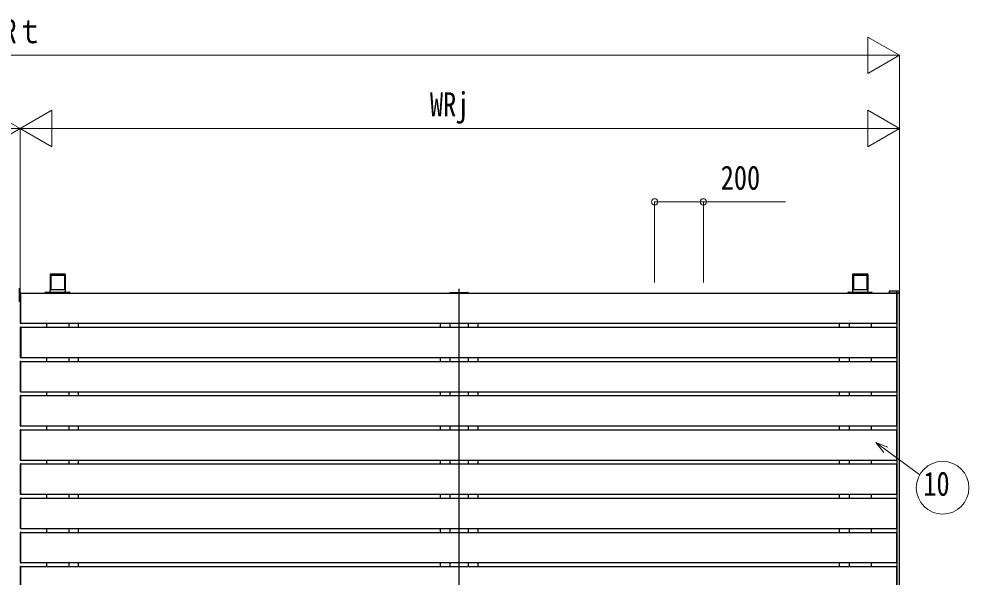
# Model space of a CAD drawing. Units: millimetres, scale not verified. Extents: x -12615 to 12615, y -8910 to 8910.
# Drawn here: x -7206 to -3313, y -3019 to -730 of the extents above; entities that cross this region are included whole.
import ezdxf
from ezdxf.enums import TextEntityAlignment as Align

# ---------------------------------------------------------------- set-up
doc = ezdxf.new("R2010")
doc.units = ezdxf.units.MM
doc.header["$LTSCALE"] = 30
for name, color, linetype in [('0-4_YKK_12', 2, 'Continuous'), ('0-5_YKK_13', 4, 'Continuous'), ('0-6_YKK_A1', 4, 'Continuous')]:
    doc.layers.add(name, color=color, linetype=linetype)
doc.layers.add('0-7_YKK_D', color=6, linetype='Continuous', lineweight=18)
doc.styles.add('ＭＳ ゴシック', font='')
doc.styles.get('ＭＳ ゴシック').set_extended_font_data('MS Gothic')

msp = doc.modelspace()

# ---------------------------------------------------------------- linework, layer by layer
at = {"layer": '0-4_YKK_12'}
for p, q in [((-7204.67, -1832.66), (-7204.67, -1888.02)), ((-5403.17, -1834.91), (-5403.17, -5381.28))]:
    msp.add_line(p, q, dxfattribs=at)
at = {"layer": '0-5_YKK_13'}
for p, q in [((-7200.17, -1852.79), (-7200.17, -1853.09)), ((-7200.17, -1853.09), (-7200.17, -1974.91)), ((-7197.67, -1975), (-7197.67, -1853)), ((-5441.17, -1852), (-5441.07, -1850.44)), ((-5441.17, -1852), (-5365.17, -1852)), ((-5440.07, -1849.5), (-5366.26, -1849.5)), ((-5365.26, -1850.44), (-5365.17, -1852)), ((-7200.17, -1974.91), (-7200.17, -1975.21)), ((-7199.23, -1976.2), (-7197.67, -1976.3)), ((-7197.67, -1976.3), (-7197.67, -1975)), ((-7200.17, -1992.79), (-7200.17, -1993.09)), ((-7200.17, -1993.09), (-7200.17, -2114.91)), ((-7197.67, -2115), (-7197.67, -1993)), ((-7200.17, -2114.91), (-7200.17, -2115.21)), ((-7200.17, -2132.79), (-7200.17, -2133.09)), ((-7200.17, -2133.09), (-7200.17, -2254.91)), ((-7199.23, -2116.2), (-7197.67, -2116.3)), ((-7197.67, -2116.3), (-7197.67, -2115)), ((-7197.67, -2255), (-7197.67, -2133)), ((-7200.17, -2254.91), (-7200.17, -2255.21)), ((-7199.23, -2256.2), (-7197.67, -2256.3)), ((-7197.67, -2256.3), (-7197.67, -2255)), ((-7200.17, -2272.79), (-7200.17, -2273.09)), ((-7200.17, -2273.09), (-7200.17, -2394.91)), ((-7197.67, -2395), (-7197.67, -2273)), ((-7200.17, -2394.91), (-7200.17, -2395.21)), ((-7200.17, -2412.79), (-7200.17, -2413.09)), ((-7200.17, -2413.09), (-7200.17, -2534.91)), ((-7199.23, -2396.2), (-7197.67, -2396.3)), ((-7197.67, -2396.3), (-7197.67, -2395)), ((-7197.67, -2535), (-7197.67, -2413)), ((-7200.17, -2534.91), (-7200.17, -2535.21)), ((-7200.17, -2552.79), (-7200.17, -2553.09)), ((-7200.17, -2553.09), (-7200.17, -2674.91)), ((-7199.23, -2536.2), (-7197.67, -2536.3)), ((-7197.67, -2536.3), (-7197.67, -2535)), ((-7197.67, -2675), (-7197.67, -2553)), ((-7200.17, -2674.91), (-7200.17, -2675.21)), ((-7199.23, -2676.2), (-7197.67, -2676.3)), ((-7197.67, -2676.3), (-7197.67, -2675)), ((-7200.17, -2692.79), (-7200.17, -2693.09)), ((-7200.17, -2693.09), (-7200.17, -2814.91)), ((-7197.67, -2815), (-7197.67, -2693)), ((-7200.17, -2814.91), (-7200.17, -2815.21)), ((-7200.17, -2832.79), (-7200.17, -2833.09)), ((-7200.17, -2833.09), (-7200.17, -2954.91)), ((-7199.23, -2816.2), (-7197.67, -2816.3)), ((-7197.67, -2816.3), (-7197.67, -2815)), ((-7197.67, -2955), (-7197.67, -2833)), ((-7200.17, -2954.91), (-7200.17, -2955.21)), ((-7199.23, -2956.2), (-7197.67, -2956.3)), ((-7197.67, -2956.3), (-7197.67, -2955)), ((-7200.17, -2972.79), (-7200.17, -2973.09)), ((-7200.17, -2973.09), (-7200.17, -3094.91)), ((-7197.67, -3095), (-7197.67, -2973))]:
    msp.add_line(p, q, dxfattribs=at)
for points in [[(-7197.67, -1853), (-7197.67, -1851.7), (-7199.23, -1851.8)], [(-7197.67, -1993), (-7197.67, -1991.7), (-7199.23, -1991.8)], [(-7197.67, -2133), (-7197.67, -2131.7), (-7199.23, -2131.8)], [(-7197.67, -2273), (-7197.67, -2271.7), (-7199.23, -2271.8)], [(-7197.67, -2413), (-7197.67, -2411.7), (-7199.23, -2411.8)], [(-7197.67, -2553), (-7197.67, -2551.7), (-7199.23, -2551.8)], [(-7197.67, -2693), (-7197.67, -2691.7), (-7199.23, -2691.8)], [(-7197.67, -2833), (-7197.67, -2831.7), (-7199.23, -2831.8)], [(-7197.67, -2973), (-7197.67, -2971.7), (-7199.23, -2971.8)]]:
    msp.add_lwpolyline(points, dxfattribs=at)
for centre, start, end in [((-7199.17, -1852.79), 93.5, 180), ((-5440.07, -1850.5), 90, 176.5), ((-5366.26, -1850.5), 3.5, 90), ((-7199.17, -1975.21), 180, 266.5), ((-7199.17, -1992.79), 93.5, 180), ((-7199.17, -2115.21), 180, 266.5), ((-7199.17, -2132.79), 93.5, 180), ((-7199.17, -2255.21), 180, 266.5), ((-7199.17, -2272.79), 93.5, 180), ((-7199.17, -2395.21), 180, 266.5), ((-7199.17, -2412.79), 93.5, 180), ((-7199.17, -2535.21), 180, 266.5), ((-7199.17, -2552.79), 93.5, 180), ((-7199.17, -2675.21), 180, 266.5), ((-7199.17, -2692.79), 93.5, 180), ((-7199.17, -2815.21), 180, 266.5), ((-7199.17, -2832.79), 93.5, 180), ((-7199.17, -2955.21), 180, 266.5), ((-7199.17, -2972.79), 93.5, 180)]:
    msp.add_arc(centre, 1, start, end, dxfattribs=at)
at = {"layer": '0-6_YKK_A1'}
for p, q in [((-7078.42, -1781.59), (-7078.42, -1839.68)), ((-7078.06, -1775.62), (-7078.4, -1781.25)), ((-7016.78, -1775.16), (-7077.56, -1775.16)), ((-7075.91, -1781.59), (-7075.91, -1839.43)), ((-7075.64, -1777.16), (-7075.9, -1781.25)), ((-7075.64, -1777.16), (-7018.69, -1777.16)), ((-7074.67, -1779.17), (-7074.67, -1839.43)), ((-7073.67, -1778.23), (-7020.67, -1778.23)), ((-7019.67, -1779.17), (-7019.67, -1839.43)), ((-7018.69, -1777.16), (-7018.44, -1781.25)), ((-7018.43, -1781.59), (-7018.43, -1839.43)), ((-7016.28, -1775.62), (-7015.93, -1781.25)), ((-7015.92, -1781.59), (-7015.92, -1839.68)), ((-3790.42, -1781.59), (-3790.42, -1839.68)), ((-3790.06, -1775.62), (-3790.4, -1781.25)), ((-3728.78, -1775.16), (-3789.56, -1775.16)), ((-3787.91, -1781.59), (-3787.91, -1839.43)), ((-3787.64, -1777.16), (-3787.9, -1781.25)), ((-3787.64, -1777.16), (-3730.69, -1777.16)), ((-3786.67, -1779.17), (-3786.67, -1839.43)), ((-3785.67, -1778.23), (-3732.67, -1778.23)), ((-3731.67, -1779.17), (-3731.67, -1839.43)), ((-3730.69, -1777.16), (-3730.44, -1781.25)), ((-3730.43, -1781.59), (-3730.43, -1839.43)), ((-3728.28, -1775.62), (-3727.93, -1781.25)), ((-3727.92, -1781.59), (-3727.92, -1839.68)), ((-7197.67, -1852), (-3608.67, -1852)), ((-7197.67, -1976), (-7197.67, -1852)), ((-7096.79, -1852), (-7096.6, -1848.94)), ((-7095.6, -1848), (-7094.97, -1848)), ((-7078.76, -1840.37), (-7079.22, -1848)), ((-7016.58, -1839.43), (-7077.76, -1839.43)), ((-7016.58, -1839.43), (-7077.76, -1839.43)), ((-7077.76, -1839.43), (-7077.76, -1839.43)), ((-7016.58, -1839.43), (-7016.58, -1839.43)), ((-7015.11, -1848), (-7015.58, -1840.37)), ((-6997.55, -1852), (-6997.73, -1848.94)), ((-3808.79, -1852), (-3808.6, -1848.94)), ((-3807.6, -1848), (-3806.97, -1848)), ((-3790.76, -1840.37), (-3791.22, -1848)), ((-3728.58, -1839.43), (-3789.76, -1839.43)), ((-3728.58, -1839.43), (-3789.76, -1839.43)), ((-3789.76, -1839.43), (-3789.76, -1839.43)), ((-3728.58, -1839.43), (-3728.58, -1839.43)), ((-3727.11, -1848), (-3727.58, -1840.37)), ((-3709.55, -1852), (-3709.73, -1848.94)), ((-3611.07, -1844.5), (-3639.07, -1844.5)), ((-3598.17, -1852), (-3638.17, -1852)), ((-3611.47, -1852), (-3610.47, -1852)), ((-3611.07, -1844.5), (-3609.07, -1844.5)), ((-3599.17, -1844.5), (-3609.07, -1844.5)), ((-3608.17, -3517.4), (-3608.17, -1852)), ((-3599.17, -1852), (-3598.17, -1852)), ((-3598.17, -1852), (-3598.17, -1845.5)), ((-3598.17, -3517.4), (-3598.17, -1852)), ((-7092.37, -1976), (-7092.37, -1992)), ((-7001.97, -1976), (-7001.97, -1992)), ((-6961.97, -1992), (-6961.97, -1976)), ((-5480.67, -1976), (-5480.67, -1992)), ((-5440.67, -1976), (-5440.67, -1992)), ((-5365.67, -1976), (-5365.67, -1992)), ((-5325.67, -1976), (-5325.67, -1992)), ((-3844.37, -1992), (-3844.37, -1976)), ((-3804.37, -1976), (-3804.37, -1992)), ((-3713.97, -1976), (-3713.97, -1992)), ((-7197.67, -1992), (-3608.67, -1992)), ((-7197.67, -1992), (-7197.67, -2116)), ((-7197.67, -2132), (-3608.67, -2132)), ((-7197.67, -2256), (-7197.67, -2132)), ((-7092.37, -2116), (-7092.37, -2132)), ((-7001.97, -2116), (-7001.97, -2132)), ((-6961.97, -2132), (-6961.97, -2116)), ((-5480.67, -2116), (-5480.67, -2132)), ((-5440.67, -2116), (-5440.67, -2132)), ((-5365.67, -2116), (-5365.67, -2132)), ((-5325.67, -2116), (-5325.67, -2132)), ((-3844.37, -2132), (-3844.37, -2116)), ((-3804.37, -2116), (-3804.37, -2132)), ((-3713.97, -2116), (-3713.97, -2132)), ((-7092.37, -2256), (-7092.37, -2272)), ((-7001.97, -2256), (-7001.97, -2272)), ((-6961.97, -2272), (-6961.97, -2256)), ((-5480.67, -2256), (-5480.67, -2272)), ((-5440.67, -2256), (-5440.67, -2272)), ((-5365.67, -2256), (-5365.67, -2272)), ((-5325.67, -2256), (-5325.67, -2272)), ((-3844.37, -2272), (-3844.37, -2256)), ((-3804.37, -2256), (-3804.37, -2272)), ((-3713.97, -2256), (-3713.97, -2272)), ((-7197.67, -2272), (-3608.67, -2272)), ((-7197.67, -2396), (-7197.67, -2272)), ((-7197.67, -2412), (-3608.67, -2412)), ((-7197.67, -2536), (-7197.67, -2412)), ((-7092.37, -2396), (-7092.37, -2412)), ((-7001.97, -2396), (-7001.97, -2412)), ((-6961.97, -2412), (-6961.97, -2396)), ((-5480.67, -2396), (-5480.67, -2412)), ((-5440.67, -2396), (-5440.67, -2412)), ((-5365.67, -2396), (-5365.67, -2412)), ((-5325.67, -2396), (-5325.67, -2412)), ((-3844.37, -2412), (-3844.37, -2396)), ((-3804.37, -2396), (-3804.37, -2412)), ((-3713.97, -2396), (-3713.97, -2412)), ((-7197.67, -2552), (-3608.67, -2552)), ((-7197.67, -2676), (-7197.67, -2552)), ((-7092.37, -2536), (-7092.37, -2552)), ((-7001.97, -2536), (-7001.97, -2552)), ((-6961.97, -2552), (-6961.97, -2536)), ((-5480.67, -2536), (-5480.67, -2552)), ((-5440.67, -2536), (-5440.67, -2552)), ((-5365.67, -2536), (-5365.67, -2552)), ((-5325.67, -2536), (-5325.67, -2552)), ((-3844.37, -2552), (-3844.37, -2536)), ((-3804.37, -2536), (-3804.37, -2552)), ((-3713.97, -2536), (-3713.97, -2552)), ((-7092.37, -2676), (-7092.37, -2692)), ((-7001.97, -2676), (-7001.97, -2692)), ((-6961.97, -2692), (-6961.97, -2676)), ((-5480.67, -2676), (-5480.67, -2692)), ((-5440.67, -2676), (-5440.67, -2692)), ((-5365.67, -2676), (-5365.67, -2692)), ((-5325.67, -2676), (-5325.67, -2692)), ((-3844.37, -2692), (-3844.37, -2676)), ((-3804.37, -2676), (-3804.37, -2692)), ((-3713.97, -2676), (-3713.97, -2692)), ((-7197.67, -2692), (-3608.67, -2692)), ((-7197.67, -2816), (-7197.67, -2692)), ((-7197.67, -2832), (-3608.67, -2832)), ((-7197.67, -2956), (-7197.67, -2832)), ((-7092.37, -2816), (-7092.37, -2832)), ((-7001.97, -2816), (-7001.97, -2832)), ((-6961.97, -2832), (-6961.97, -2816)), ((-5480.67, -2816), (-5480.67, -2832)), ((-5440.67, -2816), (-5440.67, -2832)), ((-5365.67, -2816), (-5365.67, -2832)), ((-5325.67, -2816), (-5325.67, -2832)), ((-3844.37, -2832), (-3844.37, -2816)), ((-3804.37, -2816), (-3804.37, -2832)), ((-3713.97, -2816), (-3713.97, -2832)), ((-7092.37, -2956), (-7092.37, -2972)), ((-7001.97, -2956), (-7001.97, -2972)), ((-6961.97, -2972), (-6961.97, -2956)), ((-5480.67, -2956), (-5480.67, -2972)), ((-5440.67, -2956), (-5440.67, -2972)), ((-5365.67, -2956), (-5365.67, -2972)), ((-5325.67, -2956), (-5325.67, -2972)), ((-3844.37, -2972), (-3844.37, -2956)), ((-3804.37, -2956), (-3804.37, -2972)), ((-3713.97, -2956), (-3713.97, -2972)), ((-7197.67, -2972), (-3608.67, -2972)), ((-7197.67, -3096), (-7197.67, -2972))]:
    msp.add_line(p, q, dxfattribs=at)
for points in [[(-7197.67, -1976), (-3609.05, -1976), (-3608.67, -1852)], [(-7094.97, -1848), (-6999.36, -1848), (-6998.73, -1848)], [(-3806.97, -1848), (-3711.36, -1848), (-3710.73, -1848)], [(-3640.07, -1845.44), (-3640.47, -1852), (-3639.48, -1852), (-3611.47, -1852)], [(-3610.07, -1845.44), (-3610.47, -1852), (-3609.48, -1852), (-3599.17, -1852)], [(-7197.67, -2116), (-3609.05, -2116), (-3608.67, -1992)], [(-7197.67, -2256), (-3609.05, -2256), (-3608.67, -2132)], [(-7197.67, -2396), (-3609.05, -2396), (-3608.67, -2272)], [(-7197.67, -2536), (-3609.05, -2536), (-3608.67, -2412)], [(-7197.67, -2676), (-3609.05, -2676), (-3608.67, -2552)], [(-7197.67, -2816), (-3609.05, -2816), (-3608.67, -2692)], [(-7197.67, -2956), (-3609.05, -2956), (-3608.67, -2832)], [(-7197.67, -3096), (-3609.05, -3096), (-3608.67, -2972)]]:
    msp.add_lwpolyline(points, dxfattribs=at)
for centre, radius, start, end in [((-7077.76, -1840.43), 1, 90, 176.48397), ((-7077.76, -1840.43), 0.999, 89.96394, 176.45762), ((-7016.58, -1840.43), 1, 3.51603, 90), ((-7016.58, -1840.43), 0.999, 3.54238, 90.03606), ((-3789.76, -1840.43), 1, 90, 176.48397), ((-3789.76, -1840.43), 0.999, 89.96394, 176.45762), ((-3728.58, -1840.43), 1, 3.51603, 90), ((-3728.58, -1840.43), 0.999, 3.54238, 90.03606), ((-3639.07, -1845.5), 1, 90, 176.5), ((-3609.07, -1845.5), 1, 90, 176.5), ((-3599.17, -1845.5), 1, 0, 90)]:
    msp.add_arc(centre, radius, start, end, dxfattribs=at)
for centre, major_axis, ratio, start_param, end_param in [((-7078.37, -1781.22), (0.033, 0.5), 0.058294, 1.6269593, 2.4123574), ((-7077.56, -1775.66), (-0.407, 0.293), 0.996273, 5.3376209, 6.843095), ((-7075.86, -1781.22), (0.033, 0.5), 0.058294, 1.6269593, 2.4123574), ((-7073.67, -1779.17), (-1, 0), 0.946294, 4.712389, 6.2831853), ((-7020.67, -1779.17), (-1, 0), 0.946294, 3.1415927, 4.712389), ((-7018.47, -1781.22), (-0.033, 0.5), 0.058294, 3.8708279, 4.6562261), ((-7016.78, -1775.66), (-0.407, -0.293), 0.996273, 2.5816829, 4.087157), ((-7015.96, -1781.22), (-0.033, 0.5), 0.058294, 3.8708279, 4.6562261), ((-3790.37, -1781.22), (0.033, 0.5), 0.058294, 1.6269593, 2.4123574), ((-3789.56, -1775.66), (-0.407, 0.293), 0.996273, 5.3376209, 6.843095), ((-3787.86, -1781.22), (0.033, 0.5), 0.058294, 1.6269593, 2.4123574), ((-3785.67, -1779.17), (-1, 0), 0.946294, 4.712389, 6.2831853), ((-3732.67, -1779.17), (-1, 0), 0.946294, 3.1415927, 4.712389), ((-3730.47, -1781.22), (-0.033, 0.5), 0.058294, 3.8708279, 4.6562261), ((-3728.78, -1775.66), (-0.407, -0.293), 0.996273, 2.5816829, 4.087157), ((-3727.96, -1781.22), (-0.033, 0.5), 0.058294, 3.8708279, 4.6562261), ((-7095.6, -1849), (-1, 0), 0.996804, 4.712389, 6.1697389), ((-7095.6, -1849), (-0.712, -0.702), 0.999635, 5.3912728, 5.4437165), ((-6998.73, -1849), (-1, 0), 0.996804, 3.2550391, 4.712389), ((-6998.73, -1849), (-0.712, 0.702), 0.999635, 3.9810615, 4.0335052), ((-3807.6, -1849), (-1, 0), 0.996804, 4.712389, 6.1697389), ((-3807.6, -1849), (-0.712, -0.702), 0.999635, 5.3912728, 5.4437165), ((-3710.73, -1849), (-1, 0), 0.996804, 3.2550391, 4.712389), ((-3710.73, -1849), (-0.712, 0.702), 0.999635, 3.9810615, 4.0335052)]:
    msp.add_ellipse(centre, major_axis=major_axis, ratio=ratio, start_param=start_param, end_param=end_param, dxfattribs=at)
at = {"layer": '0-7_YKK_D'}
for p, q in [((-3598.17, -878.59), (-3728.07, -803.59)), ((-3728.07, -803.59), (-3728.07, -953.59)), ((-3748.17, -878.59), (-10661.08, -878.59)), ((-3598.17, -878.59), (-3857.98, -878.59)), ((-3598.17, -878.59), (-3728.07, -953.59)), ((-3598.17, -1840.61), (-3598.17, -877.59)), ((-7200.73, -1178.59), (-7330.63, -1103.59)), ((-7200.73, -1178.59), (-7070.82, -1103.59)), ((-7070.82, -1253.59), (-7070.82, -1103.59)), ((-3598.17, -1178.59), (-3728.07, -1103.59)), ((-3728.07, -1103.59), (-3728.07, -1253.59)), ((-7200.73, -1178.59), (-7460.54, -1178.59)), ((-7200.73, -1178.59), (-7330.63, -1253.59)), ((-7200.73, -1880.83), (-7200.73, -1177.59)), ((-7200.73, -1880.83), (-7200.73, -1177.59)), ((-7200.73, -1178.59), (-7070.82, -1253.59)), ((-7200.73, -1178.59), (-6940.92, -1178.59)), ((-3748.17, -1178.59), (-7050.73, -1178.59)), ((-3598.17, -1178.59), (-3857.98, -1178.59)), ((-3598.17, -1178.59), (-3728.07, -1253.59)), ((-3598.17, -1841.61), (-3598.17, -1177.59)), ((-4601.58, -1809.35), (-4601.58, -1477.59)), ((-4401.58, -1809.35), (-4401.58, -1477.59))]:
    msp.add_line(p, q, dxfattribs=at)
for points in [[(-4601.58, -1478.59), (-4401.58, -1478.59), (-4065.78, -1478.59)], [(-3661.98, -2505.55), (-3695.08, -2464.42), (-3645.85, -2483.49)], [(-3695.08, -2464.42), (-3653.91, -2494.52), (-3515.28, -2595.91)]]:
    msp.add_lwpolyline(points, dxfattribs=at)
for centre, radius in [((-4601.58, -1478.59), 12.75), ((-4401.58, -1478.59), 12.75), ((-3421.32, -2649.15), 108)]:
    msp.add_circle(centre, radius, dxfattribs=at)

# ---------------------------------------------------------------- texts
at = {"layer": '0-7_YKK_D', "style": 'ＭＳ ゴシック', "width": 0.8}
for s, p in [('WRｔ', (-7323.42, -858.59)), ('WRj', (-5521.85, -1158.59)), ('200', (-4330.58, -1458.59)), ('10', (-3500.52, -2711.85))]:
    msp.add_text(s, height=98.97, dxfattribs=at).set_placement(p, align=Align.BOTTOM_LEFT)

doc.saveas('drawing.dxf')
